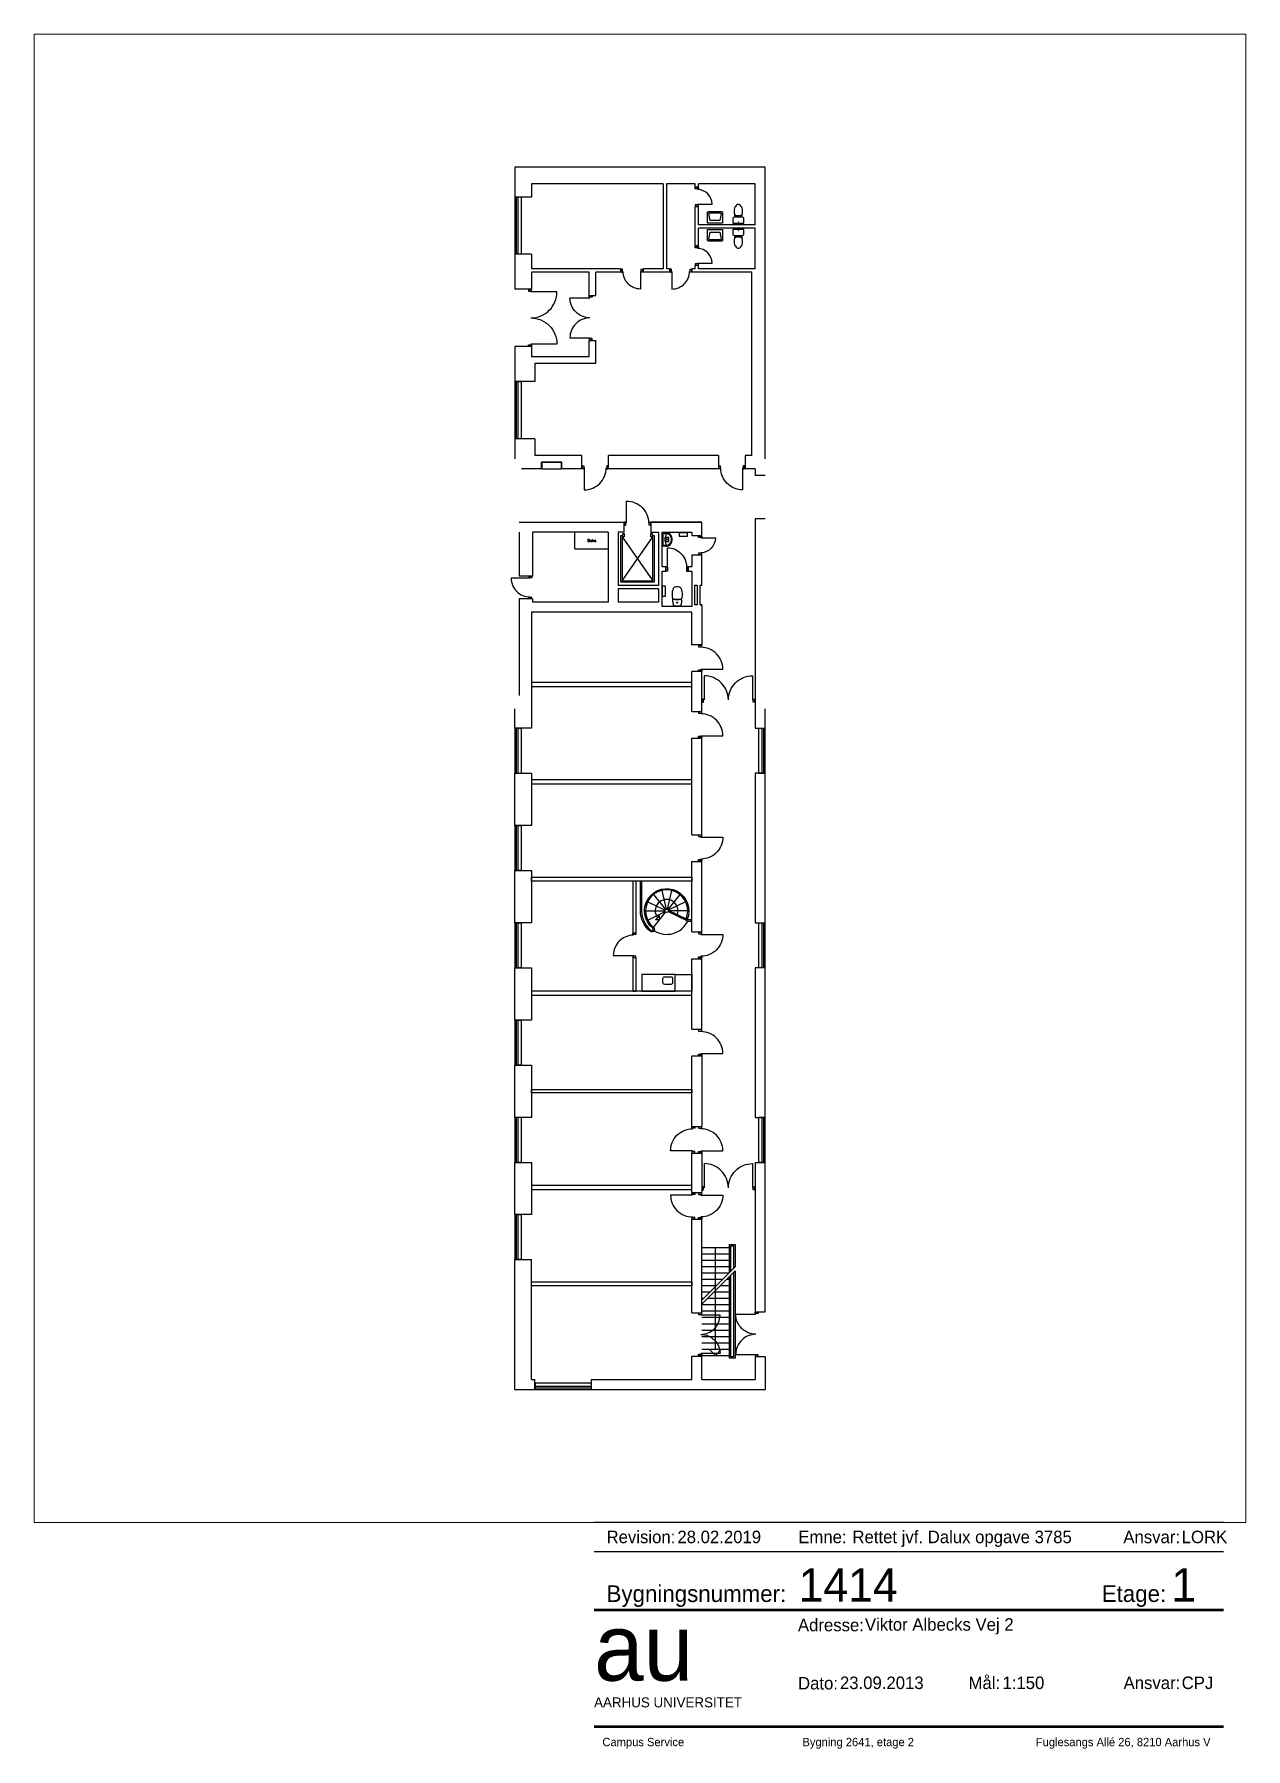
# Paper-space layout 'A3_pdf_stående' of a CAD drawing. Header units: millimetres. Extents: x 0 to 291, y 2 to 414.
# The model-space entities are those that its viewports show. They can reach past a viewport. Long polylines and large blocks are cut down to what shows.
import ezdxf

# ---------------------------------------------------------------- set-up
doc = ezdxf.new("R2010")
doc.units = ezdxf.units.MM
doc.header["$LTSCALE"] = 100
doc.linetypes.add('HIDDEN', pattern=[5, 4, -1])
for name, color, linetype in [('A21----', 3, 'Continuous'), ('A22--U-', 1, 'Continuous'), ('A22-L--', 1, 'Continuous'), ('A24----', 1, 'Continuous'), ('A312---', 2, 'Continuous'), ('A314-S-', 8, 'Continuous'), ('A321---', 1, 'Continuous'), ('A525---', 11, 'Continuous'), ('A59----', 2, 'Continuous'), ('A66----', 161, 'Continuous'), ('A89--Y-', 12, 'Continuous')]:
    doc.layers.add(name, color=color, linetype=linetype)
doc.layers.add('tegningsopsætning', color=7, linetype='Continuous', lineweight=50)
doc.styles.add('ISO', font='ISO')
doc.styles.add('ROMANS', font='ROMANS')
doc.styles.add('tegningshoved str 3', font='', dxfattribs={"height": 3})
doc.styles.add('tegningshoved str 8', font='', dxfattribs={"height": 8})
doc.styles.get('tegningshoved str 3').set_extended_font_data('AU Passata')
doc.styles.get('tegningshoved str 8').set_extended_font_data('AU Passata')

# ---------------------------------------------------------------- blocks, each defined once
blk = doc.blocks.new('Tegningshoved')
at = {"layer": 'tegningsopsætning'}
for points in [[(0, 28), (151, 28)], [(0, 0), (151, 0)]]:
    blk.add_lwpolyline(points, dxfattribs=at)
at = {"layer": 'tegningsopsætning', "attachment_point": 1}
for s, width, insert, char_height in [('{\\fAU Passata|b0|i0|c0|p34;Bygningsnummer:}', 14.039, (3, 33.89), 4), ('{\\fAU Passata|b0|i0|c0|p34;Etage:}', 14.039, (121.82, 33.89), 4), ('{\\fAU Passata|b0|i0|c0|p34;Adresse:}', 14.039, (48.92, 25.86), 3), ('{\\fAU Passata|b0|i0|c0|p34;Mål:}', 14.039, (89.85, 12), 3), ('{\\fAU Passata|b0|i0|c0|p34;Dato:}', 14.039, (48.94, 11.9), 3), ('{\\fAU Passata|b0|i0|c0|p34;Ansvar:}', 14.039, (127.06, 12), 3), ('{\\fAU Passata|b0|i0|c0|p34;AARHUS UNIVERSITET}', 76.8942, (0, 7), 2.4)]:
    blk.add_mtext_dynamic_manual_height_columns(s, width=width, gutter_width=1250, heights=[0], dxfattribs=dict(at, insert=insert, char_height=char_height))
at = {"layer": 'tegningsopsætning', "attachment_point": 1, "style": 'ISO'}
for s, width, heights, insert, char_height in [('{\\fAU Peto|b0|i0|c0|p82;au}', 20.8914, [10], (0, 27), 16), ('{\\fAU Passata Light|b0|i0|c0|p34;Campus Service^I^I^I^IBygning 2641, etage 2^I^I^I^IFuglesangs Allé 26, 8210 Aarhus V}', 148.2946, [0], (2, -2.71), 2)]:
    blk.add_mtext_dynamic_manual_height_columns(s, width=width, gutter_width=1250, heights=heights, dxfattribs=dict(at, insert=insert, char_height=char_height))
blk = doc.blocks.new('aml. tegningshoved blok')
blk.add_blockref('Tegningshoved', (-156.36, 7.8))
at = {"layer": 'tegningsopsætning'}
for tag, p, height, style in [('XXXX', (-107.28, 37.8), 8, 'tegningshoved str 8'), ('X', (-17.84, 37.8), 8, 'tegningshoved str 8'), ('XXX', (-91.36, 30.8), 3, 'tegningshoved str 3'), ('XX.XX.2012', (-97.36, 16.8), 3, 'tegningshoved str 3'), ('1:XXX', (-58.36, 16.8), 3, 'tegningshoved str 3'), ('XXX', (-15.36, 16.8), 3, 'tegningshoved str 3')]:
    blk.add_attdef(tag, p, '', height=height, dxfattribs=dict(at, style=style))
blk = doc.blocks.new('Rev. blok')
for points in [[(-151, 11), (0, 11)], [(-151, 4), (0, 4)]]:
    blk.add_lwpolyline(points)
at = {"char_height": 3, "attachment_point": 1, "style": 'tegningshoved str 3'}
for s, insert in [('Revision:', (-148, 9)), ('Emne:', (-102, 9)), ('Ansvar:', (-24, 9))]:
    blk.add_mtext_dynamic_manual_height_columns(s, width=7, gutter_width=15, heights=[0], dxfattribs=dict(at, insert=insert))
at = {"style": 'tegningshoved str 3'}
for tag, p in [('XX.XX.2012', (-131, 6)), ('XXX', (-89, 6)), ('XXX', (-10, 6))]:
    blk.add_attdef(tag, p, '', height=3, dxfattribs=at)
blk = doc.blocks.new('PIL')
for p, q in [((0, 0), (-212, -212)), ((0, 0), (212, -212)), ((-212, -212), (212, -212))]:
    blk.add_line(p, q)
blk = doc.blocks.new('DD162')
for points in [[(15, 110), (65, 110), (65, 0), (15, 0)], [(1600, 0), (1600, 110), (1550, 110), (1550, 0)]]:
    blk.add_lwpolyline(points, close=True)
for points in [[(807.5, 30, -0.4142136), (85, -692.5), (85, 30)], [(807.5, 30, 0.4142136), (1530, -692.5), (1530, 30)]]:
    blk.add_lwpolyline(points, format="xyb")
blk = doc.blocks.new('TOI')
blk.add_lwpolyline([(-200, -200, 0.414214), (-125, -275), (125, -275, 0.414214), (200, -200), (200, -50), (-200, -50)], format="xyb", close=True)
blk.add_lwpolyline([(-132, -275), (-142, -375, 0.055722), (-150, -447), (-150, -500, 0.067326), (-138, -590, 0.079706), (-106, -659, 0.107125), (-54, -710, 0.140126), (0, -725, 0.140126), (54, -710, 0.107125), (106, -659, 0.079706), (138, -590, 0.067326), (150, -500), (150, -447, 0.055722), (142, -375), (132, -275)], format="xyb")
blk.add_lwpolyline([(142, -375), (94, -325), (-94, -325), (-142, -375)])
at = {"const_width": 19.8}
blk.add_lwpolyline([(-10, -97, 1), (10, -97, 1)], format="xyb", close=True, dxfattribs=at)
blk = doc.blocks.new('HV')
for points in [[(-235, -470, -0.414214), (-275, -430), (-275, -50), (275, -50), (275, -430, -0.414214), (235, -470)], [(-201, -420, -0.468921), (-221, -396), (-175, -150), (175, -150), (221, -396, -0.468921), (201, -420)]]:
    blk.add_lwpolyline(points, format="xyb", close=True)
blk = doc.blocks.new('V162')
for p, q in [((1610, 110), (10, 110)), ((1610, 50), (10, 50))]:
    blk.add_line(p, q)
blk.add_lwpolyline([(1610, 0), (1610, 230), (10, 230), (10, 0)], close=True)
blk = doc.blocks.new('D96H')
for points in [[(-945, 110), (-895, 110), (-895, 0), (-945, 0)], [(-15, 0), (-15, 110), (-65, 110), (-65, 0)]]:
    blk.add_lwpolyline(points, close=True)
blk.add_lwpolyline([(-85, 30), (-85, -760, -0.414214), (-875, 30)], format="xyb")
blk = doc.blocks.new('V206')
for p, q in [((2050, 110), (10, 110)), ((2050, 50), (10, 50))]:
    blk.add_line(p, q)
blk.add_lwpolyline([(2050, 0), (2050, 230), (10, 230), (10, 0)], close=True)
blk = doc.blocks.new('DD156')
for points in [[(20, 110), (70, 110), (70, 0), (20, 0)], [(1540, 0), (1540, 110), (1490, 110), (1490, 0)]]:
    blk.add_lwpolyline(points, close=True)
for points in [[(780, 30, -0.414214), (90, -660), (90, 30)], [(780, 30, 0.414214), (1470, -660), (1470, 30)]]:
    blk.add_lwpolyline(points, format="xyb")
blk = doc.blocks.new('D81H')
for points in [[(-790, 0), (-740, 0), (-740, 110), (-790, 110)], [(-70, 110), (-20, 110), (-20, 0), (-70, 0)]]:
    blk.add_lwpolyline(points, close=True)
blk.add_lwpolyline([(-90, 28), (-90, -602, -0.414214), (-720, 28)], format="xyb")
blk = doc.blocks.new('D81V')
for points in [[(20, 110), (20, 0), (70, 0), (70, 110)], [(790, 0), (740, 0), (740, 110), (790, 110)]]:
    blk.add_lwpolyline(points, close=True)
blk.add_lwpolyline([(90, 28), (90, -602, 0.414214), (720, 28, 0.414214)], format="xyb")
blk = doc.blocks.new('D71V')
for p, q in [((70, 110), (20, 110)), ((20, 110), (20, 0)), ((20, 0), (70, 0)), ((70, 0), (70, 110)), ((90, 28), (90, -492)), ((640, 0), (640, 110)), ((640, 110), (690, 110)), ((690, 0), (640, 0)), ((690, 110), (690, 0))]:
    blk.add_line(p, q)
blk.add_arc((91, 37), 529, 269.84255, 359.06613)
blk = doc.blocks.new('D96V')
for points in [[(15, 110), (65, 110), (65, 0), (15, 0)], [(945, 0), (945, 110), (895, 110), (895, 0)]]:
    blk.add_lwpolyline(points, close=True)
blk.add_lwpolyline([(85, 30), (85, -760, 0.414214), (875, 30)], format="xyb")
blk = doc.blocks.new('D71H')
for points in [[(-640, 110), (-690, 110), (-690, 0), (-640, 0)], [(-20, 0), (-70, 0), (-70, 110), (-20, 110)]]:
    blk.add_lwpolyline(points, close=True)
blk.add_lwpolyline([(-90, 28), (-90, -492, -0.41025), (-620, 28)], format="xyb")
blk = doc.blocks.new('dis0001t')
for p, q in [((-155, -246), (-164, -298)), ((155, -246), (164, -298))]:
    blk.add_line(p, q)
for points in [[(95, -265), (-95, -265, 0.380436), (-182, -342, 0.095668), (-163, -609, 0.32992), (-39, -711, 0.027716), (39, -711, 0.32992), (163, -609, 0.095668), (182, -342, 0.380436)], [(114, -41, 0.092778), (-114, -41, 0.30167), (-142, -68, 0.034525), (-169, -187, 0.131858), (-168, -212), (-158, -239, 0.382656), (-143, -250, -0.052943), (143, -250, 0.382656), (158, -239), (168, -212, 0.131858), (169, -187, 0.034525), (142, -68, 0.30167)]]:
    blk.add_lwpolyline(points, format="xyb", close=True)
blk.add_circle((0, -145), 20)
blk = doc.blocks.new('Jumbo-T')
at = {"layer": 'A59----'}
blk.add_lwpolyline([(0, -180), (120, -180), (120, 180), (0, 180)], close=True, dxfattribs=at)
blk = doc.blocks.new('DIS0842T')
for points in [[(-225, 0, 0.028894), (-235, -154, 0.353622), (-79, -351, 0.110716), (79, -351, 0.353622), (235, -154, 0.028894), (225, 0)], [(-179, -22, 0.3858), (-198, -41, 0.022165), (-205, -156, 0.353622), (-72, -324, 0.110716), (72, -324, 0.353622), (205, -156, 0.022165), (198, -41, 0.3858), (179, -22)]]:
    blk.add_lwpolyline(points, format="xyb", close=True)
blk.add_lwpolyline([(205, -144, 0.396278), (185, -124, 0.021254), (-185, -124, 0.396278), (-205, -144)], format="xyb")
blk.add_circle((0, -180), 24.4)
blk = doc.blocks.new('DK91H')
for points in [[(-890, 0), (-890, 110), (-840, 110), (-840, 0)], [(-20, 0), (-20, 110), (-70, 110), (-70, 0)]]:
    blk.add_lwpolyline(points, close=True)
blk.add_lwpolyline([(-820, 30, 0.414214), (-90, -700), (-90, 30)], format="xyb")

msp = doc.modelspace()

# ---------------------------------------------------------------- linework, layer by layer
at = {"layer": 'A21----'}
for p, q in [((-139122137, 257906386), (-139122137, 257905306)), ((-139113137, 257906386), (-139122137, 257906386)), ((-139113137, 257895886), (-139113137, 257906386)), ((-139116807, 257905786), (-139121537, 257905786)), ((-139121537, 257905786), (-139121537, 257905306)), ((-139115657, 257905786), (-139116687, 257905786)), ((-139113497, 257905786), (-139115537, 257905786)), ((-139113497, 257904311), (-139113497, 257905786)), ((-139121537, 257905306), (-139122137, 257905306)), ((-139113497, 257902716), (-139113497, 257904191)), ((-139121537, 257903246), (-139122137, 257903246)), ((-139122137, 257903246), (-139122137, 257901986)), ((-139121537, 257903246), (-139121537, 257902716)), ((-139121537, 257902596), (-139121537, 257901986)), ((-139113617, 257896006), (-139113617, 257902596)), ((-139121537, 257901986), (-139122137, 257901986)), ((-139121537, 257899926), (-139122137, 257899926)), ((-139122137, 257899926), (-139122137, 257898666)), ((-139121537, 257899926), (-139121537, 257899566)), ((-139121417, 257899326), (-139121417, 257898666)), ((-139121417, 257898666), (-139122137, 257898666)), ((-139121417, 257896606), (-139122137, 257896606)), ((-139122137, 257896606), (-139122137, 257895886)), ((-139121417, 257896606), (-139121417, 257896006)), ((-139121177, 257895526), (-139121177, 257895766)), ((-139113857, 257896006), (-139113857, 257895526)), ((-139113617, 257896006), (-139113857, 257896006)), ((-139121177, 257895526), (-139121897, 257895526)), ((-139113497, 257895526), (-139113857, 257895526)), ((-139113497, 257895526), (-139113497, 257895286)), ((-139113137, 257895286), (-139113497, 257895286)), ((-139121987, 257893246), (-139121987, 257891656)), ((-139121507, 257893246), (-139121507, 257891656)), ((-139113497, 257893726), (-139113497, 257886186)), ((-139113137, 257893726), (-139113497, 257893726)), ((-139121507, 257891656), (-139121987, 257891656)), ((-139121507, 257890846), (-139121987, 257890846)), ((-139121987, 257890846), (-139121987, 257887366)), ((-139121507, 257890846), (-139121507, 257890726)), ((-139121537, 257890366), (-139121537, 257886186)), ((-139115467, 257890626), (-139115417, 257890626)), ((-139122137, 257886186), (-139122137, 257886886)), ((-139113137, 257886186), (-139113137, 257886886)), ((-139121537, 257886186), (-139122137, 257886186)), ((-139113497, 257886186), (-139113137, 257886186)), ((-139122137, 257884566), (-139121537, 257884566)), ((-139122137, 257882686), (-139122137, 257884566)), ((-139121537, 257884566), (-139121537, 257882686)), ((-139121537, 257882686), (-139122137, 257882686)), ((-139122137, 257881066), (-139121537, 257881066)), ((-139122137, 257879186), (-139122137, 257881066)), ((-139121537, 257881066), (-139121537, 257879186)), ((-139121537, 257879186), (-139122137, 257879186)), ((-139122137, 257875686), (-139122137, 257877566)), ((-139122137, 257877566), (-139121537, 257877566)), ((-139121537, 257877566), (-139121537, 257875686)), ((-139113497, 257877566), (-139113497, 257872186)), ((-139113137, 257877566), (-139113497, 257877566)), ((-139113137, 257872186), (-139113137, 257877566)), ((-139121537, 257875686), (-139122137, 257875686)), ((-139122137, 257874066), (-139121537, 257874066)), ((-139122137, 257872186), (-139122137, 257874066)), ((-139121537, 257874066), (-139121537, 257872186)), ((-139121537, 257872186), (-139122137, 257872186)), ((-139113497, 257872186), (-139113497, 257872186)), ((-139113497, 257872186), (-139113137, 257872186)), ((-139122137, 257868686), (-139122137, 257870566)), ((-139122137, 257870566), (-139121537, 257870566)), ((-139121537, 257870566), (-139121537, 257868686)), ((-139113497, 257870566), (-139113137, 257870566)), ((-139113497, 257870566), (-139113497, 257865186)), ((-139113137, 257865186), (-139113137, 257870566)), ((-139121537, 257868686), (-139122137, 257868686)), ((-139122137, 257862386), (-139122137, 257867066)), ((-139122137, 257867066), (-139121537, 257867066)), ((-139121537, 257862746), (-139121537, 257867066)), ((-139113497, 257865186), (-139113497, 257865186)), ((-139113497, 257865186), (-139113137, 257865186)), ((-139113137, 257863566), (-139113497, 257863566)), ((-139113497, 257863566), (-139113497, 257862746)), ((-139113137, 257863566), (-139113137, 257862386)), ((-139122137, 257862386), (-139121417, 257862386)), ((-139121537, 257862746), (-139121417, 257862746)), ((-139121417, 257862386), (-139121417, 257862746)), ((-139119377, 257862746), (-139115777, 257862746)), ((-139119377, 257862386), (-139119377, 257862746)), ((-139119377, 257862386), (-139113137, 257862386)), ((-139115417, 257862746), (-139113497, 257862746))]:
    msp.add_line(p, q, dxfattribs=at)
msp.add_lwpolyline([(-139113497, 257879186), (-139113137, 257879186), (-139113137, 257884566), (-139113497, 257884566), (-139113497, 257879186)], close=True, dxfattribs=at)
at = {"layer": 'A22--U-'}
for p, q in [((-139116807, 257905786), (-139116807, 257902716)), ((-139116687, 257905786), (-139116687, 257902716)), ((-139115657, 257905666), (-139115657, 257905786)), ((-139115537, 257905666), (-139115657, 257905666)), ((-139115537, 257905666), (-139115537, 257905786)), ((-139115657, 257903546), (-139115657, 257904956)), ((-139115537, 257904956), (-139115657, 257904956)), ((-139115537, 257904311), (-139115537, 257904956)), ((-139113497, 257904311), (-139115537, 257904311)), ((-139115537, 257903546), (-139115537, 257904191)), ((-139113497, 257904191), (-139115537, 257904191)), ((-139115537, 257903546), (-139115657, 257903546)), ((-139118337, 257902716), (-139121537, 257902716)), ((-139119467, 257902596), (-139121537, 257902596)), ((-139119467, 257901766), (-139119467, 257902596)), ((-139118337, 257902596), (-139119227, 257902596)), ((-139119227, 257901766), (-139119227, 257902596)), ((-139118337, 257902716), (-139118337, 257902596)), ((-139117527, 257902716), (-139117527, 257902596)), ((-139116807, 257902716), (-139117527, 257902716)), ((-139116577, 257902596), (-139117527, 257902596)), ((-139116577, 257902716), (-139116687, 257902716)), ((-139116577, 257902716), (-139116577, 257902596)), ((-139115767, 257902716), (-139115767, 257902596)), ((-139115657, 257902716), (-139115767, 257902716)), ((-139113617, 257902596), (-139115767, 257902596)), ((-139115537, 257902836), (-139115657, 257902836)), ((-139115657, 257902716), (-139115657, 257902836)), ((-139115537, 257902716), (-139115537, 257902836)), ((-139113497, 257902716), (-139115537, 257902716)), ((-139119467, 257901766), (-139119227, 257901766)), ((-139119467, 257900146), (-139119227, 257900146)), ((-139119467, 257899566), (-139119467, 257900146)), ((-139119227, 257899326), (-139119227, 257900146)), ((-139121537, 257899566), (-139119467, 257899566)), ((-139121417, 257899326), (-139119227, 257899326)), ((-139119727, 257896006), (-139121417, 257896006)), ((-139120447, 257895766), (-139121177, 257895766)), ((-139120447, 257895526), (-139120447, 257895766)), ((-139119727, 257895526), (-139119727, 257896006)), ((-139118767, 257895526), (-139118767, 257896006)), ((-139114817, 257896006), (-139118767, 257896006)), ((-139114817, 257896006), (-139114817, 257895526)), ((-139119727, 257895526), (-139120447, 257895526)), ((-139114817, 257895526), (-139118767, 257895526)), ((-139121987, 257893606), (-139118207, 257893606)), ((-139118777, 257893246), (-139121507, 257893246)), ((-139118777, 257893246), (-139118777, 257890726)), ((-139118207, 257893246), (-139118417, 257893246)), ((-139118417, 257893246), (-139118417, 257891326)), ((-139118207, 257893246), (-139118207, 257893606)), ((-139117247, 257893606), (-139115417, 257893606)), ((-139116977, 257891326), (-139118417, 257891326)), ((-139118417, 257891206), (-139118417, 257890726)), ((-139116977, 257891206), (-139118417, 257891206)), ((-139116977, 257891206), (-139116977, 257890726)), ((-139115777, 257890366), (-139121537, 257890366)), ((-139118777, 257890726), (-139121507, 257890726)), ((-139116977, 257890726), (-139118417, 257890726)), ((-139115777, 257889186), (-139115777, 257890366)), ((-139115417, 257890626), (-139115417, 257889186)), ((-139115417, 257889186), (-139115777, 257889186)), ((-139115417, 257888226), (-139115777, 257888226)), ((-139115777, 257886796), (-139115777, 257888226)), ((-139115417, 257886796), (-139115417, 257888226)), ((-139115777, 257886796), (-139115417, 257886796)), ((-139115777, 257882356), (-139115777, 257885836)), ((-139115777, 257885836), (-139115417, 257885836)), ((-139115417, 257882356), (-139115417, 257885836)), ((-139115777, 257882356), (-139115417, 257882356)), ((-139115777, 257881396), (-139115417, 257881396)), ((-139115777, 257878856), (-139115777, 257881396)), ((-139115417, 257878856), (-139115417, 257881396)), ((-139115777, 257878856), (-139115417, 257878856)), ((-139115777, 257875356), (-139115777, 257877896)), ((-139115777, 257877896), (-139115417, 257877896)), ((-139115417, 257875356), (-139115417, 257877896)), ((-139115777, 257875356), (-139115417, 257875356)), ((-139115777, 257871856), (-139115777, 257874396)), ((-139115777, 257874396), (-139115417, 257874396)), ((-139115417, 257874396), (-139115417, 257871856)), ((-139115777, 257871856), (-139115417, 257871856)), ((-139115777, 257870896), (-139115417, 257870896)), ((-139115777, 257869476), (-139115777, 257870896)), ((-139115417, 257870896), (-139115417, 257869476)), ((-139115777, 257869476), (-139115417, 257869476)), ((-139115777, 257868516), (-139115417, 257868516)), ((-139115777, 257865156), (-139115777, 257868516)), ((-139115417, 257865156), (-139115417, 257868516)), ((-139115777, 257865156), (-139115417, 257865156)), ((-139115777, 257862746), (-139115777, 257863596)), ((-139115777, 257863596), (-139115417, 257863596)), ((-139115417, 257862746), (-139115417, 257863596))]:
    msp.add_line(p, q, dxfattribs=at)
msp.add_lwpolyline([(-139115417, 257890626), (-139115467, 257890626), (-139115467, 257891336), (-139115417, 257891336), (-139115417, 257892416), (-139115777, 257892416), (-139115777, 257891996), (-139115902, 257891996), (-139115902, 257891846), (-139115777, 257891846), (-139115777, 257891376), (-139115777, 257890666), (-139115777, 257890566), (-139116837, 257890566), (-139116837, 257891846), (-139116712, 257891846), (-139116712, 257891996), (-139116837, 257891996), (-139116837, 257893246), (-139115777, 257893246), (-139115777, 257893126), (-139115417, 257893126), (-139115417, 257893606), (-139117247, 257893606), (-139117247, 257893246), (-139116977, 257893246), (-139116977, 257891326)], dxfattribs=at)
for points in [[(-139115669, 257890626), (-139115669, 257891336), (-139115575, 257891336), (-139115575, 257890626)], [(-139115777, 257873066), (-139121537, 257873066), (-139121537, 257873186), (-139115777, 257873186)]]:
    msp.add_lwpolyline(points, close=True, dxfattribs=at)
at = {"layer": 'A22-L--'}
for points in [[(-139121537, 257887831), (-139121537, 257887686), (-139115777, 257887686), (-139115777, 257887831)], [(-139115777, 257884186), (-139115777, 257884331), (-139121537, 257884331), (-139121537, 257884186)], [(-139121537, 257880686), (-139121537, 257880831), (-139115777, 257880831), (-139115777, 257880686)], [(-139117777, 257880686), (-139117897, 257880686), (-139117897, 257878831), (-139117777, 257878831)], [(-139117777, 257877921), (-139117897, 257877921), (-139117897, 257876731), (-139117777, 257876731)], [(-139121537, 257876731), (-139121537, 257876586), (-139115777, 257876586), (-139115777, 257876731)], [(-139121537, 257869731), (-139121537, 257869586), (-139115777, 257869586), (-139115777, 257869731)], [(-139121537, 257866121), (-139121537, 257866266), (-139115777, 257866266), (-139115777, 257866121)]]:
    msp.add_lwpolyline(points, close=True, dxfattribs=at)
at = {"layer": 'A24----'}
for p, q in [((-139116847, 257880355), (-139116692, 257879678)), ((-139116509, 257880355), (-139116664, 257879678)), ((-139117361, 257879945), (-139116735, 257879643)), ((-139117151, 257880209), (-139116717, 257879665)), ((-139116205, 257880209), (-139116638, 257879665)), ((-139115994, 257879945), (-139116621, 257879643)), ((-139117436, 257879616), (-139116741, 257879616)), ((-139117361, 257879287), (-139116735, 257879588)), ((-139117151, 257879023), (-139116717, 257879566)), ((-139115919, 257879616), (-139116581, 257879616)), ((-139115953, 257879266), (-139115916, 257879249)), ((-139115916, 257879249), (-139115916, 257879249)), ((-139115417, 257867506), (-139114427, 257867506)), ((-139114922, 257863828), (-139114922, 257867506)), ((-139115417, 257867277), (-139114427, 257867277)), ((-139115417, 257867049), (-139114427, 257867049)), ((-139115417, 257866820), (-139114427, 257866820)), ((-139115417, 257866591), (-139114427, 257866591)), ((-139115417, 257866362), (-139114656, 257866362)), ((-139115417, 257866133), (-139114885, 257866133)), ((-139115417, 257865904), (-139115114, 257865904)), ((-139115417, 257865676), (-139115343, 257865676))]:
    msp.add_line(p, q, dxfattribs=at)
at = {"layer": 'A24----', "linetype": 'HIDDEN'}
for p, q in [((-139114217, 257866801), (-139115417, 257865601)), ((-139114217, 257866659), (-139115417, 257865459)), ((-139114744, 257866133), (-139114427, 257866133)), ((-139114515, 257866362), (-139114427, 257866362)), ((-139115417, 257865447), (-139114427, 257865447)), ((-139115201, 257865676), (-139114427, 257865676)), ((-139114972, 257865904), (-139114427, 257865904)), ((-139115417, 257865218), (-139114427, 257865218)), ((-139115417, 257864989), (-139114427, 257864989)), ((-139115417, 257864760), (-139114427, 257864760)), ((-139115417, 257864531), (-139114427, 257864531)), ((-139115417, 257864303), (-139114427, 257864303)), ((-139115417, 257864074), (-139114427, 257864074)), ((-139115417, 257863845), (-139114427, 257863845)), ((-139115417, 257863616), (-139114427, 257863616))]:
    msp.add_line(p, q, dxfattribs=at)
at = {"layer": 'A24----'}
for points in [[(-139115977, 257879325, 2.005002), (-139117151, 257879023, -1), (-139117265, 257878879, -0.228243), (-139117620, 257879616), (-139117620, 257880666), (-139117578, 257880666), (-139117578, 257879616, 0.228243), (-139117239, 257878912, 1), (-139117177, 257878990, -2.008659), (-139115939, 257879307)], [(-139116621, 257879588), (-139115953, 257879266, 0.112673), (-139115866, 257879247), (-139115779, 257879247), (-139115779, 257879289), (-139115866, 257879289, -0.112673), (-139115934, 257879304), (-139116617, 257879633)]]:
    msp.add_lwpolyline(points, format="xyb", dxfattribs=at)
for points in [[(-139114417, 257866601), (-139114417, 257867606), (-139114217, 257867606), (-139114217, 257866801)], [(-139114367, 257866651), (-139114367, 257867556), (-139114267, 257867556), (-139114267, 257866751)]]:
    msp.add_lwpolyline(points, dxfattribs=at)
at = {"layer": 'A24----', "linetype": 'HIDDEN'}
for points in [[(-139114217, 257866659), (-139114217, 257863516), (-139114417, 257863516), (-139114417, 257866459)], [(-139114267, 257866609), (-139114267, 257863566), (-139114367, 257863566), (-139114367, 257866509)]]:
    msp.add_lwpolyline(points, dxfattribs=at)
at = {"layer": 'A24----'}
msp.add_circle((-139116678, 257879616), 63.5, dxfattribs=at)
for radius, start, end in [(411, 340.151, 216.601), (846, 237.64616, 334.28571)]:
    msp.add_arc((-139116678, 257879616), radius, start, end, dxfattribs=at)
at = {"layer": 'A312---'}
msp.add_lwpolyline([(-139116650, 257891996), (-139116650, 257892682, -0.414214), (-139115964, 257891996)], format="xyb", dxfattribs=at)
for points in [[(-139116650, 257891846), (-139116700, 257891846), (-139116700, 257891996), (-139116650, 257891996)], [(-139115964, 257891846), (-139115914, 257891846), (-139115914, 257891996), (-139115964, 257891996)]]:
    msp.add_lwpolyline(points, close=True, dxfattribs=at)
at = {"layer": 'A314-S-'}
for p, q in [((-139119387, 257862496), (-139121407, 257862496)), ((-139119387, 257862436), (-139121407, 257862436))]:
    msp.add_line(p, q, dxfattribs=at)
msp.add_lwpolyline([(-139119387, 257862386), (-139119387, 257862616), (-139121407, 257862616), (-139121407, 257862386)], close=True, dxfattribs=at)
at = {"layer": 'A321---'}
for points in [[(-139121537, 257901966), (-139121647, 257901966), (-139121647, 257901916), (-139121537, 257901916)], [(-139121647, 257899941), (-139121647, 257899991), (-139121537, 257899991), (-139121537, 257899941)], [(-139115397, 257887125), (-139115347, 257887125), (-139115347, 257887235), (-139115397, 257887235)], [(-139113517, 257887235), (-139113517, 257887125), (-139113567, 257887125), (-139113567, 257887235)], [(-139115397, 257869571), (-139115347, 257869571), (-139115347, 257869681), (-139115397, 257869681)], [(-139113517, 257869681), (-139113517, 257869571), (-139113567, 257869571), (-139113567, 257869681)]]:
    msp.add_lwpolyline(points, close=True, dxfattribs=at)
for points in [[(-139121567, 257900954, 0.414214), (-139120625, 257901896), (-139121567, 257901896)], [(-139121567, 257900954, -0.414214), (-139120625, 257900011), (-139121567, 257900011)], [(-139114457, 257887205, 0.414214), (-139115327, 257888075), (-139115327, 257887205)], [(-139114457, 257887205, -0.414214), (-139113587, 257888075), (-139113587, 257887205)], [(-139114457, 257869651, 0.414214), (-139115327, 257870521), (-139115327, 257869651)], [(-139114457, 257869651, -0.414214), (-139113587, 257870521), (-139113587, 257869651)]]:
    msp.add_lwpolyline(points, format="xyb", dxfattribs=at)
at = {"layer": 'A525---'}
for p, q in [((-139116207, 257893221), (-139116207, 257893246)), ((-139116177, 257893221), (-139116177, 257893246)), ((-139115974, 257893221), (-139115974, 257893246)), ((-139115945, 257893221), (-139115945, 257893246))]:
    msp.add_line(p, q, dxfattribs=at)
msp.add_lwpolyline([(-139115927, 257893096), (-139115927, 257893221), (-139116227, 257893221), (-139116227, 257893096), (-139115927, 257893096)], dxfattribs=at)
for points in [[(-139116377, 257876731), (-139116377, 257877331), (-139117577, 257877331), (-139117577, 257876731)], [(-139116377, 257876731), (-139116377, 257877331), (-139115777, 257877331), (-139115777, 257876731)]]:
    msp.add_lwpolyline(points, close=True, dxfattribs=at)
msp.add_lwpolyline([(-139116814, 257877183, -0.414214), (-139116749, 257877248), (-139116529, 257877248, -0.414214), (-139116464, 257877183), (-139116464, 257877033, -0.414214), (-139116529, 257876968), (-139116749, 257876968, -0.414214), (-139116814, 257877033)], format="xyb", close=True, dxfattribs=at)
at = {"layer": 'A59----'}
msp.add_lwpolyline([(-139116749, 257892906), (-139116599, 257892906), (-139116599, 257893056), (-139116749, 257893056)], close=True, dxfattribs=at)
at = {"layer": 'A66----'}
for p, q in [((-139118277, 257893076), (-139117177, 257891496)), ((-139118277, 257891496), (-139117177, 257893076))]:
    msp.add_line(p, q, dxfattribs=at)
msp.add_lwpolyline([(-139119977, 257892646), (-139119977, 257893246)], dxfattribs=at)
at = {"layer": 'A66----', "linetype": 'Continuous'}
msp.add_lwpolyline([(-139119977, 257892646), (-139118777, 257892646), (-139118777, 257892646)], dxfattribs=at)
at = {"layer": 'A66----'}
msp.add_lwpolyline([(-139117127, 257893126), (-139117127, 257891446), (-139118327, 257891446), (-139118327, 257893126), (-139118257, 257893126), (-139118257, 257893196), (-139118207, 257893196), (-139118207, 257893076), (-139118277, 257893076), (-139118277, 257891496), (-139117177, 257891496), (-139117177, 257893076), (-139117247, 257893076), (-139117247, 257893196), (-139117197, 257893196), (-139117197, 257893126)], close=True, dxfattribs=at)
at = {"layer": 'A89--Y-'}
msp.add_lwpolyline([(-139121167, 257895526), (-139120457, 257895526), (-139120457, 257895756), (-139121167, 257895756)], close=True, dxfattribs=at)

# ---------------------------------------------------------------- block references
at = {"layer": 'A24----', "xscale": 0.4999999999988409, "yscale": 0.4999999999988409, "zscale": 0.4999999999988409, "rotation": 223.9508389639853}
msp.add_blockref('PIL', (-139116934, 257879294), dxfattribs=at)
at = {"layer": 'A24----', "rotation": 180}
msp.add_blockref('PIL', (-139114922, 257863616), dxfattribs=at)
at = {"layer": 'A314-S-'}
for name, p, rotation in [('V206', (-139122137, 257905306), 270), ('V206', (-139122137, 257898666), 270), ('V162', (-139122137, 257886186), 270), ('V162', (-139113137, 257884566), 90), ('V162', (-139122137, 257882686), 270), ('V162', (-139122137, 257879186), 270), ('V162', (-139113137, 257877566), 90), ('V162', (-139122137, 257875686), 270), ('V162', (-139122137, 257872186), 270), ('V162', (-139113137, 257870566), 90), ('V162', (-139122137, 257868686), 270)]:
    msp.add_blockref(name, p, dxfattribs=dict(at, rotation=rotation))
at = {"layer": 'A321---'}
for name, p, rotation in [('D71V', (-139115537, 257904956), 90), ('D71V', (-139115537, 257902836), 90), ('DD162', (-139119467, 257901766), 270), ('D96H', (-139118207, 257893606), 180), ('D71H', (-139115417, 257893126), 90), ('D96V', (-139115417, 257888226), 90), ('D96V', (-139115417, 257885836), 90), ('D96H', (-139115417, 257882356), 90), ('DK91H', (-139117897, 257877921), 270), ('D96H', (-139115417, 257878856), 90), ('D96V', (-139115417, 257874396), 90), ('D96H', (-139115777, 257870896), 270), ('D96V', (-139115417, 257870896), 90), ('D96V', (-139115777, 257869476), 270), ('D96H', (-139115417, 257869476), 90), ('DD156', (-139115417, 257863596), 90), ('DD162', (-139113497, 257865186), 270)]:
    msp.add_blockref(name, p, dxfattribs=dict(at, rotation=rotation))
for name, p in [('D81H', (-139117527, 257902596)), ('D81V', (-139116577, 257902596)), ('D96V', (-139119727, 257895526)), ('D96H', (-139113857, 257895526))]:
    msp.add_blockref(name, p, dxfattribs=at)
at = {"layer": 'A321---', "xscale": 0.8500000000058208, "yscale": 0.8500000000058208, "zscale": 0.8500000000058208, "rotation": 270}
msp.add_blockref('D96V', (-139121626, 257891656), dxfattribs=at)
at = {"layer": 'A525---'}
for name, p, rotation in [('TOI', (-139114097, 257904311), 180), ('HV', (-139114937, 257904311), 180), ('DIS0842T', (-139116837, 257892981), 90), ('dis0001t', (-139116297, 257890566), 180)]:
    msp.add_blockref(name, p, dxfattribs=dict(at, rotation=rotation))
for name, p in [('HV', (-139114937, 257904191)), ('TOI', (-139114097, 257904191)), ('Jumbo-T', (-139116837, 257891126))]:
    msp.add_blockref(name, p, dxfattribs=at)

# ---------------------------------------------------------------- texts
at = {"layer": 'A66----', "linetype": 'Continuous', "insert": (-139119377, 257892946), "char_height": 100, "attachment_point": 5, "style": 'ROMANS'}
msp.add_mtext_dynamic_manual_height_columns('Boks', width=1642.97, gutter_width=1000, heights=[1218], dxfattribs=at)

psp = doc.layouts.new('A3_pdf_stående')

# ---------------------------------------------------------------- block references
ref = psp.add_blockref('Rev. blok', (285.32, 45.8))
ref.add_attrib('XXX', 'LORK', (275.32, 51.8), dxfattribs={"height": 3, "style": 'tegningshoved str 3'})
ref.add_attrib('XXX', 'Rettet jvf. Dalux opgave 3785', (196.32, 51.8), dxfattribs={"height": 3, "style": 'tegningshoved str 3'})
ref.add_attrib('XX.XX.2012', '28.02.2019', (154.32, 51.8), dxfattribs={"height": 3, "style": 'tegningshoved str 3'})
ref = psp.add_blockref('aml. tegningshoved blok', (290.68, 0))
ref.add_attrib('XXXX', '1414', (183.4, 37.8), dxfattribs={"layer": 'tegningsopsætning', "height": 8, "style": 'tegningshoved str 8'})
ref.add_attrib('X', '1', (272.84, 37.8), dxfattribs={"layer": 'tegningsopsætning', "height": 8, "style": 'tegningshoved str 8'})
ref.add_attrib('XXX', 'Viktor Albecks Vej 2', (199.32, 30.8), dxfattribs={"layer": 'tegningsopsætning', "height": 3, "style": 'tegningshoved str 3'})
ref.add_attrib('XX.XX.2012', '23.09.2013', (193.32, 16.8), dxfattribs={"layer": 'tegningsopsætning', "height": 3, "style": 'tegningshoved str 3'})
ref.add_attrib('1:XXX', '1:150', (232.32, 16.8), dxfattribs={"layer": 'tegningsopsætning', "height": 3, "style": 'tegningshoved str 3'})
ref.add_attrib('XXX', 'CPJ', (275.32, 16.8), dxfattribs={"layer": 'tegningsopsætning', "height": 3, "style": 'tegningshoved str 3'})

# ---------------------------------------------------------------- viewports
at = {"layer": 'Defpoints'}
psp.add_viewport(center=(145.34, 235.3), size=(290.68, 357.009), view_center_point=(-139117637.28, 257884386.18), view_height=53551.295, dxfattribs=at)

doc.saveas('drawing.dxf')
